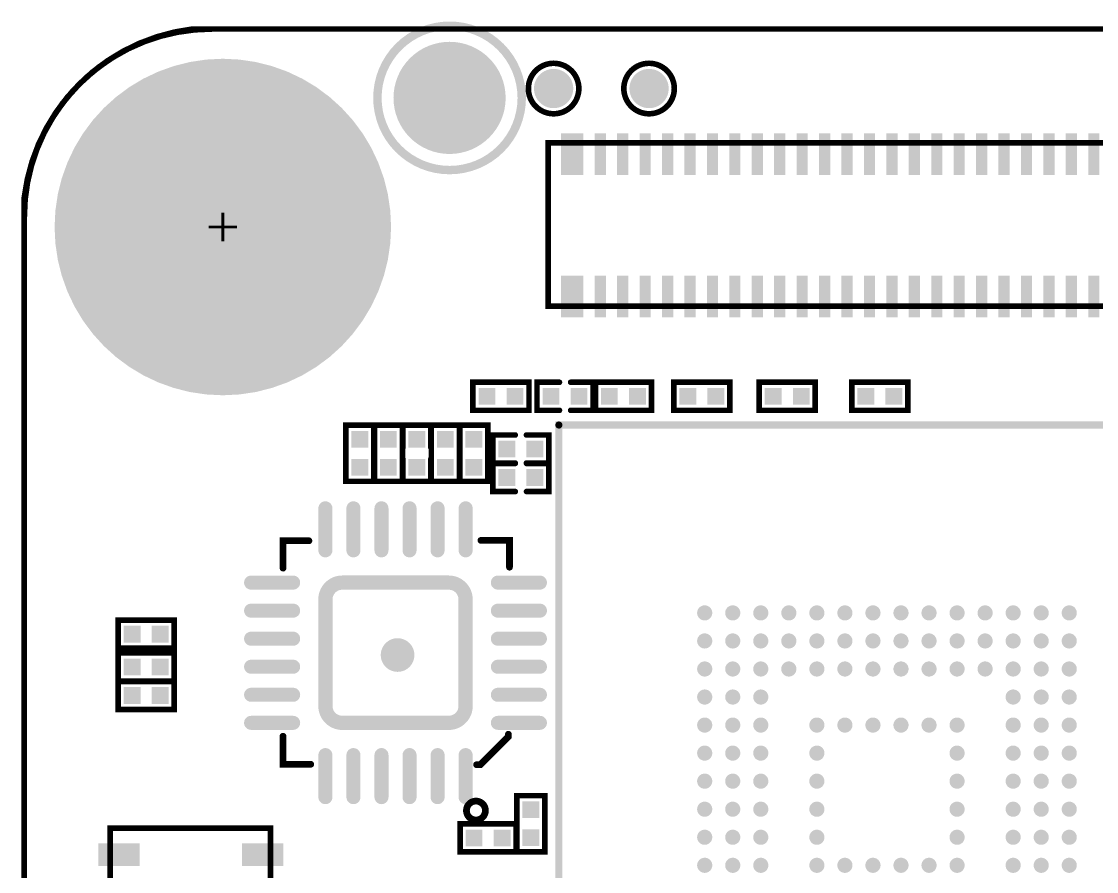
# Model space of a CAD drawing. Extents: x 109.3 to 149.6, y 97.5 to 152.6.
# Drawn here: x 109.46 to 128.63, y 137.47 to 152.62 of the extents above; entities that cross this region are included whole.
import ezdxf

# ---------------------------------------------------------------- set-up
doc = ezdxf.new("R2010")
doc.units = 0
doc.linetypes.add('TRMIDX_24', pattern=[2, 1, 1])
for name, color, linetype in [('BOARD_OUTLINE_00', 254, 'CONTINUOUS'), ('DRIL_NPLTE_THRU_01', 3, 'CONTINUOUS'), ('DRIL_NPLTE_THRU_02', 171, 'CONTINUOUS'), ('DRIL_NPLTE_THRU_03', 34, 'CONTINUOUS'), ('DRIL_NPLTE_THRU_04', 1, 'CONTINUOUS'), ('DRIL_NPLTE_THRU_05', 171, 'CONTINUOUS'), ('DRIL_NPLTE_THRU_06', 136, 'CONTINUOUS'), ('DRIL_NPLTE_THRU_07', 216, 'CONTINUOUS'), ('DRIL_NPLTE_THRU_08', 2, 'CONTINUOUS'), ('DRIL_NPLTE_THRU_09', 6, 'CONTINUOUS'), ('DRIL_NPLTE_THRU_10', 106, 'CONTINUOUS'), ('DRIL_NPLTE_THRU_11', 171, 'CONTINUOUS'), ('DRIL_NPLTE_THRU_12', 176, 'CONTINUOUS'), ('DRIL_PLTE_THRU_01', 3, 'CONTINUOUS'), ('DRIL_PLTE_THRU_02', 171, 'CONTINUOUS'), ('DRIL_PLTE_THRU_03', 34, 'CONTINUOUS'), ('DRIL_PLTE_THRU_04', 1, 'CONTINUOUS'), ('DRIL_PLTE_THRU_05', 171, 'CONTINUOUS'), ('DRIL_PLTE_THRU_06', 136, 'CONTINUOUS'), ('DRIL_PLTE_THRU_07', 216, 'CONTINUOUS'), ('DRIL_PLTE_THRU_08', 2, 'CONTINUOUS'), ('DRIL_PLTE_THRU_09', 6, 'CONTINUOUS'), ('DRIL_PLTE_THRU_10', 106, 'CONTINUOUS'), ('DRIL_PLTE_THRU_11', 171, 'CONTINUOUS'), ('DRIL_PLTE_THRU_12', 176, 'CONTINUOUS'), ('DRIL_SYMBOL', 254, 'CONTINUOUS'), ('PADS_BOT', 5, 'CONTINUOUS'), ('PADS_INNER', 96, 'CONTINUOUS'), ('PADS_TOP', 96, 'CONTINUOUS'), ('PART_BOT_2DLINE_00', 254, 'CONTINUOUS'), ('PART_BOT_2DLINE_01', 254, 'CONTINUOUS'), ('PART_BOT_2DLINE_126', 57, 'CONTINUOUS'), ('PART_BOT_COPPER_01', 254, 'CONTINUOUS'), ('PART_BOT_COPPER_121', 255, 'CONTINUOUS'), ('PART_BOT_CUTOUT_01', 254, 'CONTINUOUS')]:
    doc.layers.add(name, color=color, linetype=linetype)

# ---------------------------------------------------------------- blocks, each defined once
blk = doc.blocks.new('SMOOTH_0$1')
at = {"const_width": 0.05}
blk.add_lwpolyline([(-0.025, 0, 1), (0.025, 0, 1)], format="xyb", close=True, dxfattribs=at)
blk = doc.blocks.new('BOARD_1')
at = {"layer": 'BOARD_OUTLINE_00', "const_width": 0.1}
blk.add_lwpolyline([(7.043, -3.358, 0.414214), (3.696, -6.706), (3.696, -55.29, 0.414214), (6.744, -58.338), (40.389, -58.338, 0.414214), (43.716, -55.012), (43.716, -6.664, 0.414214), (40.41, -3.358)], format="xyb", close=True, dxfattribs=at)
at = {"layer": 'BOARD_OUTLINE_00'}
for p in [(7.043, -3.358), (3.696, -6.706)]:
    blk.add_blockref('SMOOTH_0$1', p, dxfattribs=at)
blk = doc.blocks.new('SMOOTH_0$127')
at = {"const_width": 0.0635}
blk.add_lwpolyline([(-0.03175, 0, 1), (0.03175, 0, 1)], format="xyb", close=True, dxfattribs=at)
blk = doc.blocks.new('PART_BODY_BOT_7')
at = {"layer": 'PART_BOT_2DLINE_126', "const_width": 0.127}
blk.add_lwpolyline([(-6.1, 4.45), (-6.1, 6.85), (-3.65, 6.85)], dxfattribs=at)
blk.add_lwpolyline([(-5.85, -6.6), (-5.85, 6.6), (5.85, 6.6), (5.85, -6.6)], close=True, dxfattribs=at)
blk.add_lwpolyline([(-5.85, -6.6), (-5.85, 6.6), (5.85, 6.6), (5.85, -6.6)], close=True, dxfattribs=at)
at = {"layer": 'PART_BOT_2DLINE_126'}
for p in [(-6.1, 6.85), (-3.65, 6.85), (-5.85, 6.6), (-5.85, 6.6), (5.85, 6.6), (5.85, 6.6), (-6.1, 4.45), (-5.85, -6.6), (-5.85, -6.6), (5.85, -6.6), (5.85, -6.6)]:
    blk.add_blockref('SMOOTH_0$127', p, dxfattribs=at)
blk = doc.blocks.new('DRIL_HOLE_0')
blk.add_lwpolyline([(0, 0, 1), (0, 0, 1)], format="xyb", close=True)
blk = doc.blocks.new('PAD_0')
blk.add_lwpolyline([(0, 0, 1), (0, 0, 1)], format="xyb", close=True)
blk = doc.blocks.new('PAD_1')
at = {"const_width": 0.1}
blk.add_lwpolyline([(-0.05, -0.05), (0.05, -0.05, 1), (0.05, 0.05), (-0.05, 0.05, 1)], format="xyb", close=True, dxfattribs=at)
blk = doc.blocks.new('STK_BOT_48')
at = {"layer": 'DRIL_NPLTE_THRU_01'}
blk.add_blockref('DRIL_HOLE_0', (0, 0), dxfattribs=at)
at = {"layer": 'DRIL_NPLTE_THRU_02'}
blk.add_blockref('DRIL_HOLE_0', (0, 0), dxfattribs=at)
at = {"layer": 'DRIL_NPLTE_THRU_03'}
blk.add_blockref('DRIL_HOLE_0', (0, 0), dxfattribs=at)
at = {"layer": 'DRIL_NPLTE_THRU_04'}
blk.add_blockref('DRIL_HOLE_0', (0, 0), dxfattribs=at)
at = {"layer": 'DRIL_NPLTE_THRU_05'}
blk.add_blockref('DRIL_HOLE_0', (0, 0), dxfattribs=at)
at = {"layer": 'DRIL_NPLTE_THRU_06'}
blk.add_blockref('DRIL_HOLE_0', (0, 0), dxfattribs=at)
at = {"layer": 'DRIL_NPLTE_THRU_07'}
blk.add_blockref('DRIL_HOLE_0', (0, 0), dxfattribs=at)
at = {"layer": 'DRIL_NPLTE_THRU_08'}
blk.add_blockref('DRIL_HOLE_0', (0, 0), dxfattribs=at)
at = {"layer": 'DRIL_NPLTE_THRU_09'}
blk.add_blockref('DRIL_HOLE_0', (0, 0), dxfattribs=at)
at = {"layer": 'DRIL_NPLTE_THRU_10'}
blk.add_blockref('DRIL_HOLE_0', (0, 0), dxfattribs=at)
at = {"layer": 'DRIL_NPLTE_THRU_11'}
blk.add_blockref('DRIL_HOLE_0', (0, 0), dxfattribs=at)
at = {"layer": 'DRIL_NPLTE_THRU_12'}
blk.add_blockref('DRIL_HOLE_0', (0, 0), dxfattribs=at)
at = {"layer": 'PADS_BOT', "rotation": 90}
blk.add_blockref('PAD_1', (0, 0), dxfattribs=at)
at = {"layer": 'PADS_INNER'}
blk.add_blockref('PAD_0', (0, 0), dxfattribs=at)
at = {"layer": 'PADS_TOP'}
blk.add_blockref('PAD_0', (0, 0), dxfattribs=at)
blk = doc.blocks.new('PAD_2')
at = {"const_width": 0.135}
blk.add_lwpolyline([(0, -0.0675, 1), (0, 0.0675, 1)], format="xyb", close=True, dxfattribs=at)
blk = doc.blocks.new('STK_BOT_47')
at = {"layer": 'DRIL_NPLTE_THRU_01'}
blk.add_blockref('DRIL_HOLE_0', (0, 0), dxfattribs=at)
at = {"layer": 'DRIL_NPLTE_THRU_02'}
blk.add_blockref('DRIL_HOLE_0', (0, 0), dxfattribs=at)
at = {"layer": 'DRIL_NPLTE_THRU_03'}
blk.add_blockref('DRIL_HOLE_0', (0, 0), dxfattribs=at)
at = {"layer": 'DRIL_NPLTE_THRU_04'}
blk.add_blockref('DRIL_HOLE_0', (0, 0), dxfattribs=at)
at = {"layer": 'DRIL_NPLTE_THRU_05'}
blk.add_blockref('DRIL_HOLE_0', (0, 0), dxfattribs=at)
at = {"layer": 'DRIL_NPLTE_THRU_06'}
blk.add_blockref('DRIL_HOLE_0', (0, 0), dxfattribs=at)
at = {"layer": 'DRIL_NPLTE_THRU_07'}
blk.add_blockref('DRIL_HOLE_0', (0, 0), dxfattribs=at)
at = {"layer": 'DRIL_NPLTE_THRU_08'}
blk.add_blockref('DRIL_HOLE_0', (0, 0), dxfattribs=at)
at = {"layer": 'DRIL_NPLTE_THRU_09'}
blk.add_blockref('DRIL_HOLE_0', (0, 0), dxfattribs=at)
at = {"layer": 'DRIL_NPLTE_THRU_10'}
blk.add_blockref('DRIL_HOLE_0', (0, 0), dxfattribs=at)
at = {"layer": 'DRIL_NPLTE_THRU_11'}
blk.add_blockref('DRIL_HOLE_0', (0, 0), dxfattribs=at)
at = {"layer": 'DRIL_NPLTE_THRU_12'}
blk.add_blockref('DRIL_HOLE_0', (0, 0), dxfattribs=at)
at = {"layer": 'PADS_BOT'}
blk.add_blockref('PAD_2', (0, 0), dxfattribs=at)
at = {"layer": 'PADS_INNER'}
blk.add_blockref('PAD_0', (0, 0), dxfattribs=at)
at = {"layer": 'PADS_TOP'}
blk.add_blockref('PAD_0', (0, 0), dxfattribs=at)
blk = doc.blocks.new('STK_BOT_49')
at = {"layer": 'DRIL_NPLTE_THRU_01'}
blk.add_blockref('DRIL_HOLE_0', (0, 0), dxfattribs=at)
at = {"layer": 'DRIL_NPLTE_THRU_02'}
blk.add_blockref('DRIL_HOLE_0', (0, 0), dxfattribs=at)
at = {"layer": 'DRIL_NPLTE_THRU_03'}
blk.add_blockref('DRIL_HOLE_0', (0, 0), dxfattribs=at)
at = {"layer": 'DRIL_NPLTE_THRU_04'}
blk.add_blockref('DRIL_HOLE_0', (0, 0), dxfattribs=at)
at = {"layer": 'DRIL_NPLTE_THRU_05'}
blk.add_blockref('DRIL_HOLE_0', (0, 0), dxfattribs=at)
at = {"layer": 'DRIL_NPLTE_THRU_06'}
blk.add_blockref('DRIL_HOLE_0', (0, 0), dxfattribs=at)
at = {"layer": 'DRIL_NPLTE_THRU_07'}
blk.add_blockref('DRIL_HOLE_0', (0, 0), dxfattribs=at)
at = {"layer": 'DRIL_NPLTE_THRU_08'}
blk.add_blockref('DRIL_HOLE_0', (0, 0), dxfattribs=at)
at = {"layer": 'DRIL_NPLTE_THRU_09'}
blk.add_blockref('DRIL_HOLE_0', (0, 0), dxfattribs=at)
at = {"layer": 'DRIL_NPLTE_THRU_10'}
blk.add_blockref('DRIL_HOLE_0', (0, 0), dxfattribs=at)
at = {"layer": 'DRIL_NPLTE_THRU_11'}
blk.add_blockref('DRIL_HOLE_0', (0, 0), dxfattribs=at)
at = {"layer": 'DRIL_NPLTE_THRU_12'}
blk.add_blockref('DRIL_HOLE_0', (0, 0), dxfattribs=at)
at = {"layer": 'PADS_BOT'}
blk.add_blockref('PAD_1', (0, 0), dxfattribs=at)
at = {"layer": 'PADS_INNER'}
blk.add_blockref('PAD_0', (0, 0), dxfattribs=at)
at = {"layer": 'PADS_TOP'}
blk.add_blockref('PAD_0', (0, 0), dxfattribs=at)
blk = doc.blocks.new('SYM_BOT_15')
for name, p in [('PART_BODY_BOT_7', (0, 0)), ('STK_BOT_48', (-3.25, 3.25)), ('STK_BOT_48', (-2.75, 3.25)), ('STK_BOT_48', (-2.25, 3.25)), ('STK_BOT_48', (-1.75, 3.25)), ('STK_BOT_48', (-1.25, 3.25)), ('STK_BOT_48', (-0.75, 3.25)), ('STK_BOT_48', (-0.25, 3.25)), ('STK_BOT_47', (0.25, 3.25)), ('STK_BOT_47', (0.75, 3.25)), ('STK_BOT_47', (1.25, 3.25)), ('STK_BOT_47', (1.75, 3.25)), ('STK_BOT_47', (2.25, 3.25)), ('STK_BOT_47', (2.75, 3.25)), ('STK_BOT_47', (3.25, 3.25)), ('STK_BOT_47', (-1.75, 2.75)), ('STK_BOT_47', (-1.25, 2.75)), ('STK_BOT_47', (-0.75, 2.75)), ('STK_BOT_47', (-0.25, 2.75)), ('STK_BOT_47', (0.25, 2.75)), ('STK_BOT_47', (0.75, 2.75)), ('STK_BOT_47', (1.25, 2.75)), ('STK_BOT_47', (1.75, 2.75)), ('STK_BOT_47', (2.25, 2.75)), ('STK_BOT_47', (2.75, 2.75)), ('STK_BOT_47', (3.25, 2.75)), ('STK_BOT_49', (-3.25, 2.75)), ('STK_BOT_49', (-2.75, 2.75)), ('STK_BOT_49', (-2.25, 2.75)), ('STK_BOT_49', (-3.25, 2.25)), ('STK_BOT_49', (-2.75, 2.25)), ('STK_BOT_49', (-2.25, 2.25)), ('STK_BOT_47', (-1.75, 2.25)), ('STK_BOT_47', (-1.25, 2.25)), ('STK_BOT_47', (-0.75, 2.25)), ('STK_BOT_47', (-0.25, 2.25)), ('STK_BOT_47', (0.25, 2.25)), ('STK_BOT_47', (0.75, 2.25)), ('STK_BOT_47', (1.25, 2.25)), ('STK_BOT_47', (1.75, 2.25)), ('STK_BOT_47', (2.25, 2.25)), ('STK_BOT_47', (2.75, 2.25)), ('STK_BOT_47', (3.25, 2.25)), ('STK_BOT_47', (-3.25, 1.75)), ('STK_BOT_47', (-2.75, 1.75)), ('STK_BOT_47', (-2.25, 1.75)), ('STK_BOT_47', (-1.75, 1.75)), ('STK_BOT_47', (2.25, 1.75)), ('STK_BOT_47', (2.75, 1.75)), ('STK_BOT_47', (3.25, 1.75)), ('STK_BOT_47', (-3.25, 1.25)), ('STK_BOT_47', (-2.75, 1.25)), ('STK_BOT_47', (-2.25, 1.25)), ('STK_BOT_47', (-1.25, 1.25)), ('STK_BOT_47', (-0.75, 1.25)), ('STK_BOT_47', (-0.25, 1.25)), ('STK_BOT_47', (0.25, 1.25)), ('STK_BOT_47', (0.75, 1.25)), ('STK_BOT_47', (1.25, 1.25)), ('STK_BOT_47', (2.25, 1.25)), ('STK_BOT_47', (2.75, 1.25)), ('STK_BOT_47', (3.25, 1.25)), ('STK_BOT_47', (-3.25, 0.75)), ('STK_BOT_47', (-2.75, 0.75)), ('STK_BOT_47', (-2.25, 0.75)), ('STK_BOT_47', (-1.25, 0.75)), ('STK_BOT_47', (1.25, 0.75)), ('STK_BOT_47', (2.25, 0.75)), ('STK_BOT_47', (2.75, 0.75)), ('STK_BOT_47', (3.25, 0.75)), ('STK_BOT_47', (-3.25, 0.25)), ('STK_BOT_47', (-2.75, 0.25)), ('STK_BOT_47', (-2.25, 0.25)), ('STK_BOT_47', (-1.25, 0.25)), ('STK_BOT_47', (1.25, 0.25)), ('STK_BOT_47', (2.25, 0.25)), ('STK_BOT_47', (2.75, 0.25)), ('STK_BOT_47', (3.25, 0.25)), ('STK_BOT_47', (-3.25, -0.25)), ('STK_BOT_47', (-2.75, -0.25)), ('STK_BOT_47', (-2.25, -0.25)), ('STK_BOT_47', (-1.25, -0.25)), ('STK_BOT_47', (1.25, -0.25)), ('STK_BOT_47', (2.25, -0.25)), ('STK_BOT_47', (2.75, -0.25)), ('STK_BOT_47', (3.25, -0.25)), ('STK_BOT_47', (-3.25, -0.75)), ('STK_BOT_47', (-2.75, -0.75)), ('STK_BOT_47', (-2.25, -0.75)), ('STK_BOT_47', (-1.25, -0.75)), ('STK_BOT_47', (1.25, -0.75)), ('STK_BOT_47', (2.25, -0.75)), ('STK_BOT_47', (2.75, -0.75)), ('STK_BOT_47', (3.25, -0.75)), ('STK_BOT_47', (-3.25, -1.25)), ('STK_BOT_47', (-2.75, -1.25)), ('STK_BOT_47', (-2.25, -1.25)), ('STK_BOT_47', (-1.25, -1.25)), ('STK_BOT_47', (-0.75, -1.25)), ('STK_BOT_47', (-0.25, -1.25)), ('STK_BOT_47', (0.25, -1.25)), ('STK_BOT_47', (0.75, -1.25)), ('STK_BOT_47', (1.25, -1.25)), ('STK_BOT_47', (2.25, -1.25)), ('STK_BOT_47', (2.75, -1.25)), ('STK_BOT_47', (3.25, -1.25)), ('STK_BOT_47', (-3.25, -1.75)), ('STK_BOT_47', (-2.75, -1.75)), ('STK_BOT_47', (-2.25, -1.75)), ('STK_BOT_47', (2.25, -1.75)), ('STK_BOT_47', (2.75, -1.75)), ('STK_BOT_47', (3.25, -1.75)), ('STK_BOT_47', (-3.25, -2.25)), ('STK_BOT_47', (-2.75, -2.25)), ('STK_BOT_47', (-2.25, -2.25)), ('STK_BOT_47', (-1.75, -2.25)), ('STK_BOT_47', (-1.25, -2.25)), ('STK_BOT_47', (-0.75, -2.25)), ('STK_BOT_47', (-0.25, -2.25)), ('STK_BOT_47', (0.25, -2.25)), ('STK_BOT_47', (0.75, -2.25)), ('STK_BOT_47', (1.25, -2.25)), ('STK_BOT_47', (1.75, -2.25)), ('STK_BOT_47', (2.25, -2.25)), ('STK_BOT_47', (2.75, -2.25)), ('STK_BOT_47', (3.25, -2.25)), ('STK_BOT_47', (-3.25, -2.75)), ('STK_BOT_47', (-2.75, -2.75)), ('STK_BOT_47', (-2.25, -2.75)), ('STK_BOT_47', (-1.75, -2.75)), ('STK_BOT_47', (-1.25, -2.75)), ('STK_BOT_47', (-0.75, -2.75)), ('STK_BOT_47', (-0.25, -2.75)), ('STK_BOT_47', (0.25, -2.75)), ('STK_BOT_47', (0.75, -2.75)), ('STK_BOT_47', (1.25, -2.75)), ('STK_BOT_47', (1.75, -2.75)), ('STK_BOT_47', (2.25, -2.75)), ('STK_BOT_47', (2.75, -2.75)), ('STK_BOT_47', (3.25, -2.75)), ('STK_BOT_47', (-3.25, -3.25)), ('STK_BOT_47', (-2.75, -3.25)), ('STK_BOT_47', (-2.25, -3.25)), ('STK_BOT_47', (-1.75, -3.25)), ('STK_BOT_47', (-1.25, -3.25)), ('STK_BOT_47', (-0.75, -3.25)), ('STK_BOT_47', (-0.25, -3.25)), ('STK_BOT_47', (0.25, -3.25)), ('STK_BOT_47', (0.75, -3.25)), ('STK_BOT_47', (1.25, -3.25)), ('STK_BOT_47', (1.75, -3.25)), ('STK_BOT_47', (2.25, -3.25)), ('STK_BOT_47', (2.75, -3.25)), ('STK_BOT_47', (3.25, -3.25))]:
    blk.add_blockref(name, p)
blk = doc.blocks.new('PART_BOT_0')
blk.add_blockref('SYM_BOT_15', (0, 0))
blk = doc.blocks.new('SMOOTH_0$254')
at = {"const_width": 0.127}
blk.add_lwpolyline([(-0.0635, 0, 1), (0.0635, 0, 1)], format="xyb", close=True, dxfattribs=at)
blk = doc.blocks.new('SMOOTH_0$119888')
at = {"const_width": 0.059944}
blk.add_lwpolyline([(-0.029972, 0, 1), (0.029972, 0, 1)], format="xyb", close=True, dxfattribs=at)
blk = doc.blocks.new('PART_BODY_BOT_718')
at = {"layer": 'PART_BOT_2DLINE_00', "const_width": 0.12}
for points in [[(-1.523, 2.003), (-2.032, 2.003), (-2.032, 1.525)], [(1.544, 1.996), (2.005, 1.996), (2.005, 1.508)], [(-2.012, -1.454), (-2.012, -1.495), (-1.511, -1.997), (-1.445, -1.997)], [(1.512, -1.989), (2.006, -1.989), (2.006, -1.488)]]:
    blk.add_lwpolyline(points, dxfattribs=at)
at = {"layer": 'PART_BOT_2DLINE_01', "const_width": 0.12}
blk.add_lwpolyline([(-1.603, -2.814, 1), (-1.265, -2.814, 1)], format="xyb", close=True, dxfattribs=at)
at = {"layer": 'PART_BOT_COPPER_01', "linetype": 'TRMIDX_24', "const_width": 0.254}
blk.add_lwpolyline([(-1.25, 0.95, -0.414214), (-0.95, 1.25), (0.95, 1.25, -0.414214), (1.25, 0.95), (1.25, -0.95, -0.414214), (0.95, -1.25), (-0.95, -1.25, -0.414214), (-1.25, -0.95)], format="xyb", close=True, dxfattribs=at)
at = {"layer": 'PART_BOT_2DLINE_00'}
for p in [(-2.032, 2.003), (-1.523, 2.003), (1.544, 1.996), (2.005, 1.996), (-2.032, 1.525), (2.005, 1.508), (-2.012, -1.454), (-2.012, -1.495), (2.006, -1.488), (-1.511, -1.997), (-1.445, -1.997), (1.512, -1.989), (2.006, -1.989)]:
    blk.add_blockref('SMOOTH_0$119888', p, dxfattribs=at)
at = {"layer": 'PART_BOT_COPPER_01'}
for p in [(-0.95, 1.25), (-1.25, 0.95)]:
    blk.add_blockref('SMOOTH_0$254', p, dxfattribs=at)
blk = doc.blocks.new('PAD_4')
at = {"const_width": 0.125}
blk.add_lwpolyline([(-0.375, -0.0625), (0.375, -0.0625, 1), (0.375, 0.0625), (-0.375, 0.0625, 1)], format="xyb", close=True, dxfattribs=at)
blk = doc.blocks.new('STK_BOT_108')
at = {"layer": 'DRIL_NPLTE_THRU_01'}
blk.add_blockref('DRIL_HOLE_0', (0, 0), dxfattribs=at)
at = {"layer": 'DRIL_NPLTE_THRU_02'}
blk.add_blockref('DRIL_HOLE_0', (0, 0), dxfattribs=at)
at = {"layer": 'DRIL_NPLTE_THRU_03'}
blk.add_blockref('DRIL_HOLE_0', (0, 0), dxfattribs=at)
at = {"layer": 'DRIL_NPLTE_THRU_04'}
blk.add_blockref('DRIL_HOLE_0', (0, 0), dxfattribs=at)
at = {"layer": 'DRIL_NPLTE_THRU_05'}
blk.add_blockref('DRIL_HOLE_0', (0, 0), dxfattribs=at)
at = {"layer": 'DRIL_NPLTE_THRU_06'}
blk.add_blockref('DRIL_HOLE_0', (0, 0), dxfattribs=at)
at = {"layer": 'DRIL_NPLTE_THRU_07'}
blk.add_blockref('DRIL_HOLE_0', (0, 0), dxfattribs=at)
at = {"layer": 'DRIL_NPLTE_THRU_08'}
blk.add_blockref('DRIL_HOLE_0', (0, 0), dxfattribs=at)
at = {"layer": 'DRIL_NPLTE_THRU_09'}
blk.add_blockref('DRIL_HOLE_0', (0, 0), dxfattribs=at)
at = {"layer": 'DRIL_NPLTE_THRU_10'}
blk.add_blockref('DRIL_HOLE_0', (0, 0), dxfattribs=at)
at = {"layer": 'DRIL_NPLTE_THRU_11'}
blk.add_blockref('DRIL_HOLE_0', (0, 0), dxfattribs=at)
at = {"layer": 'DRIL_NPLTE_THRU_12'}
blk.add_blockref('DRIL_HOLE_0', (0, 0), dxfattribs=at)
at = {"layer": 'PADS_BOT', "rotation": 90}
blk.add_blockref('PAD_4', (0, 0), dxfattribs=at)
at = {"layer": 'PADS_INNER'}
blk.add_blockref('PAD_0', (0, 0), dxfattribs=at)
at = {"layer": 'PADS_TOP'}
blk.add_blockref('PAD_0', (0, 0), dxfattribs=at)
blk = doc.blocks.new('STK_BOT_109')
at = {"layer": 'DRIL_NPLTE_THRU_01'}
blk.add_blockref('DRIL_HOLE_0', (0, 0), dxfattribs=at)
at = {"layer": 'DRIL_NPLTE_THRU_02'}
blk.add_blockref('DRIL_HOLE_0', (0, 0), dxfattribs=at)
at = {"layer": 'DRIL_NPLTE_THRU_03'}
blk.add_blockref('DRIL_HOLE_0', (0, 0), dxfattribs=at)
at = {"layer": 'DRIL_NPLTE_THRU_04'}
blk.add_blockref('DRIL_HOLE_0', (0, 0), dxfattribs=at)
at = {"layer": 'DRIL_NPLTE_THRU_05'}
blk.add_blockref('DRIL_HOLE_0', (0, 0), dxfattribs=at)
at = {"layer": 'DRIL_NPLTE_THRU_06'}
blk.add_blockref('DRIL_HOLE_0', (0, 0), dxfattribs=at)
at = {"layer": 'DRIL_NPLTE_THRU_07'}
blk.add_blockref('DRIL_HOLE_0', (0, 0), dxfattribs=at)
at = {"layer": 'DRIL_NPLTE_THRU_08'}
blk.add_blockref('DRIL_HOLE_0', (0, 0), dxfattribs=at)
at = {"layer": 'DRIL_NPLTE_THRU_09'}
blk.add_blockref('DRIL_HOLE_0', (0, 0), dxfattribs=at)
at = {"layer": 'DRIL_NPLTE_THRU_10'}
blk.add_blockref('DRIL_HOLE_0', (0, 0), dxfattribs=at)
at = {"layer": 'DRIL_NPLTE_THRU_11'}
blk.add_blockref('DRIL_HOLE_0', (0, 0), dxfattribs=at)
at = {"layer": 'DRIL_NPLTE_THRU_12'}
blk.add_blockref('DRIL_HOLE_0', (0, 0), dxfattribs=at)
at = {"layer": 'PADS_BOT'}
blk.add_blockref('PAD_4', (0, 0), dxfattribs=at)
at = {"layer": 'PADS_INNER'}
blk.add_blockref('PAD_0', (0, 0), dxfattribs=at)
at = {"layer": 'PADS_TOP'}
blk.add_blockref('PAD_0', (0, 0), dxfattribs=at)
blk = doc.blocks.new('PAD_5')
at = {"const_width": 0.3}
blk.add_lwpolyline([(0, -0.15), (0, -0.15, 1), (0, 0.15), (0, 0.15, 1)], format="xyb", close=True, dxfattribs=at)
blk = doc.blocks.new('STK_BOT_110')
at = {"layer": 'DRIL_NPLTE_THRU_01'}
blk.add_blockref('DRIL_HOLE_0', (0, 0), dxfattribs=at)
at = {"layer": 'DRIL_NPLTE_THRU_02'}
blk.add_blockref('DRIL_HOLE_0', (0, 0), dxfattribs=at)
at = {"layer": 'DRIL_NPLTE_THRU_03'}
blk.add_blockref('DRIL_HOLE_0', (0, 0), dxfattribs=at)
at = {"layer": 'DRIL_NPLTE_THRU_04'}
blk.add_blockref('DRIL_HOLE_0', (0, 0), dxfattribs=at)
at = {"layer": 'DRIL_NPLTE_THRU_05'}
blk.add_blockref('DRIL_HOLE_0', (0, 0), dxfattribs=at)
at = {"layer": 'DRIL_NPLTE_THRU_06'}
blk.add_blockref('DRIL_HOLE_0', (0, 0), dxfattribs=at)
at = {"layer": 'DRIL_NPLTE_THRU_07'}
blk.add_blockref('DRIL_HOLE_0', (0, 0), dxfattribs=at)
at = {"layer": 'DRIL_NPLTE_THRU_08'}
blk.add_blockref('DRIL_HOLE_0', (0, 0), dxfattribs=at)
at = {"layer": 'DRIL_NPLTE_THRU_09'}
blk.add_blockref('DRIL_HOLE_0', (0, 0), dxfattribs=at)
at = {"layer": 'DRIL_NPLTE_THRU_10'}
blk.add_blockref('DRIL_HOLE_0', (0, 0), dxfattribs=at)
at = {"layer": 'DRIL_NPLTE_THRU_11'}
blk.add_blockref('DRIL_HOLE_0', (0, 0), dxfattribs=at)
at = {"layer": 'DRIL_NPLTE_THRU_12'}
blk.add_blockref('DRIL_HOLE_0', (0, 0), dxfattribs=at)
at = {"layer": 'PADS_BOT'}
blk.add_blockref('PAD_5', (0, 0), dxfattribs=at)
at = {"layer": 'PADS_INNER'}
blk.add_blockref('PAD_0', (0, 0), dxfattribs=at)
at = {"layer": 'PADS_TOP'}
blk.add_blockref('PAD_0', (0, 0), dxfattribs=at)
blk = doc.blocks.new('SYM_BOT_20')
for name, p in [('STK_BOT_108', (-1.25, 2.2)), ('STK_BOT_108', (-0.75, 2.2)), ('STK_BOT_108', (-0.25, 2.2)), ('STK_BOT_108', (0.25, 2.2)), ('STK_BOT_108', (0.75, 2.2)), ('STK_BOT_108', (1.25, 2.2)), ('PART_BODY_BOT_718', (0, 0)), ('STK_BOT_109', (-2.2, 1.25)), ('STK_BOT_109', (2.2, 1.25)), ('STK_BOT_109', (-2.2, 0.75)), ('STK_BOT_109', (2.2, 0.75)), ('STK_BOT_109', (-2.2, 0.25)), ('STK_BOT_110', (-0.037, -0.041)), ('STK_BOT_109', (2.2, 0.25)), ('STK_BOT_109', (-2.2, -0.25)), ('STK_BOT_109', (2.2, -0.25)), ('STK_BOT_109', (-2.2, -0.75)), ('STK_BOT_109', (2.2, -0.75)), ('STK_BOT_109', (-2.2, -1.25)), ('STK_BOT_109', (2.2, -1.25)), ('STK_BOT_108', (-1.25, -2.2)), ('STK_BOT_108', (-0.75, -2.2)), ('STK_BOT_108', (-0.25, -2.2)), ('STK_BOT_108', (0.25, -2.2)), ('STK_BOT_108', (0.75, -2.2)), ('STK_BOT_108', (1.25, -2.2))]:
    blk.add_blockref(name, p)
blk = doc.blocks.new('PART_BOT_4')
blk.add_blockref('SYM_BOT_20', (0, 0))
blk = doc.blocks.new('PART_BODY_BOT_727')
at = {"layer": 'PART_BOT_2DLINE_126', "const_width": 0.1}
for points in [[(-0.1, 0.25), (-0.5, 0.25), (-0.5, -0.25), (-0.1, -0.25)], [(0.1, 0.25), (0.5, 0.25), (0.5, -0.25), (0.1, -0.25)]]:
    blk.add_lwpolyline(points, dxfattribs=at)
at = {"layer": 'PART_BOT_2DLINE_126'}
for p in [(-0.5, 0.25), (-0.1, 0.25), (0.1, 0.25), (0.5, 0.25), (-0.5, -0.25), (-0.1, -0.25), (0.1, -0.25), (0.5, -0.25)]:
    blk.add_blockref('SMOOTH_0$1', p, dxfattribs=at)
blk = doc.blocks.new('PAD_8')
at = {"const_width": 0.3}
blk.add_lwpolyline([(-0.15, 0), (0.15, 0)], dxfattribs=at)
blk = doc.blocks.new('STK_BOT_25')
at = {"layer": 'DRIL_NPLTE_THRU_01'}
blk.add_blockref('DRIL_HOLE_0', (0, 0), dxfattribs=at)
at = {"layer": 'DRIL_NPLTE_THRU_02'}
blk.add_blockref('DRIL_HOLE_0', (0, 0), dxfattribs=at)
at = {"layer": 'DRIL_NPLTE_THRU_03'}
blk.add_blockref('DRIL_HOLE_0', (0, 0), dxfattribs=at)
at = {"layer": 'DRIL_NPLTE_THRU_04'}
blk.add_blockref('DRIL_HOLE_0', (0, 0), dxfattribs=at)
at = {"layer": 'DRIL_NPLTE_THRU_05'}
blk.add_blockref('DRIL_HOLE_0', (0, 0), dxfattribs=at)
at = {"layer": 'DRIL_NPLTE_THRU_06'}
blk.add_blockref('DRIL_HOLE_0', (0, 0), dxfattribs=at)
at = {"layer": 'DRIL_NPLTE_THRU_07'}
blk.add_blockref('DRIL_HOLE_0', (0, 0), dxfattribs=at)
at = {"layer": 'DRIL_NPLTE_THRU_08'}
blk.add_blockref('DRIL_HOLE_0', (0, 0), dxfattribs=at)
at = {"layer": 'DRIL_NPLTE_THRU_09'}
blk.add_blockref('DRIL_HOLE_0', (0, 0), dxfattribs=at)
at = {"layer": 'DRIL_NPLTE_THRU_10'}
blk.add_blockref('DRIL_HOLE_0', (0, 0), dxfattribs=at)
at = {"layer": 'DRIL_NPLTE_THRU_11'}
blk.add_blockref('DRIL_HOLE_0', (0, 0), dxfattribs=at)
at = {"layer": 'DRIL_NPLTE_THRU_12'}
blk.add_blockref('DRIL_HOLE_0', (0, 0), dxfattribs=at)
at = {"layer": 'PADS_BOT'}
blk.add_blockref('PAD_8', (0, 0), dxfattribs=at)
at = {"layer": 'PADS_INNER'}
blk.add_blockref('PAD_0', (0, 0), dxfattribs=at)
at = {"layer": 'PADS_TOP'}
blk.add_blockref('PAD_0', (0, 0), dxfattribs=at)
blk = doc.blocks.new('SYM_BOT_29')
for name, p in [('PART_BODY_BOT_727', (0, 0)), ('STK_BOT_25', (-0.25, 0)), ('STK_BOT_25', (0.25, 0))]:
    blk.add_blockref(name, p)
blk = doc.blocks.new('PART_BOT_226')
blk.add_blockref('SYM_BOT_29', (0, 0))
blk = doc.blocks.new('PART_BOT_227')
blk.add_blockref('SYM_BOT_29', (0, 0))
blk = doc.blocks.new('PART_BOT_228')
blk.add_blockref('SYM_BOT_29', (0, 0))
blk = doc.blocks.new('PART_BOT_232')
blk.add_blockref('SYM_BOT_29', (0, 0))
blk = doc.blocks.new('PART_BODY_BOT_6')
at = {"layer": 'PART_BOT_COPPER_121', "const_width": 1}
blk.add_lwpolyline([(0.5, 0, 1), (-0.5, 0, 1)], format="xyb", close=True, dxfattribs=at)
at = {"layer": 'PART_BOT_CUTOUT_01', "const_width": 0.15}
blk.add_lwpolyline([(-1.287, 0, 1), (1.287, 0, 1)], format="xyb", close=True, dxfattribs=at)
blk = doc.blocks.new('PAD_12')
at = {"const_width": 0.5}
blk.add_lwpolyline([(0, -0.25, 1), (0, 0.25, 1)], format="xyb", close=True, dxfattribs=at)
blk = doc.blocks.new('STK_BOT_16')
at = {"layer": 'DRIL_PLTE_THRU_01'}
blk.add_blockref('DRIL_HOLE_0', (0, 0), dxfattribs=at)
at = {"layer": 'DRIL_PLTE_THRU_02'}
blk.add_blockref('DRIL_HOLE_0', (0, 0), dxfattribs=at)
at = {"layer": 'DRIL_PLTE_THRU_03'}
blk.add_blockref('DRIL_HOLE_0', (0, 0), dxfattribs=at)
at = {"layer": 'DRIL_PLTE_THRU_04'}
blk.add_blockref('DRIL_HOLE_0', (0, 0), dxfattribs=at)
at = {"layer": 'DRIL_PLTE_THRU_05'}
blk.add_blockref('DRIL_HOLE_0', (0, 0), dxfattribs=at)
at = {"layer": 'DRIL_PLTE_THRU_06'}
blk.add_blockref('DRIL_HOLE_0', (0, 0), dxfattribs=at)
at = {"layer": 'DRIL_PLTE_THRU_07'}
blk.add_blockref('DRIL_HOLE_0', (0, 0), dxfattribs=at)
at = {"layer": 'DRIL_PLTE_THRU_08'}
blk.add_blockref('DRIL_HOLE_0', (0, 0), dxfattribs=at)
at = {"layer": 'DRIL_PLTE_THRU_09'}
blk.add_blockref('DRIL_HOLE_0', (0, 0), dxfattribs=at)
at = {"layer": 'DRIL_PLTE_THRU_10'}
blk.add_blockref('DRIL_HOLE_0', (0, 0), dxfattribs=at)
at = {"layer": 'DRIL_PLTE_THRU_11'}
blk.add_blockref('DRIL_HOLE_0', (0, 0), dxfattribs=at)
at = {"layer": 'DRIL_PLTE_THRU_12'}
blk.add_blockref('DRIL_HOLE_0', (0, 0), dxfattribs=at)
at = {"layer": 'PADS_BOT'}
blk.add_blockref('PAD_12', (0, 0), dxfattribs=at)
at = {"layer": 'PADS_INNER'}
blk.add_blockref('PAD_0', (0, 0), dxfattribs=at)
at = {"layer": 'PADS_TOP'}
blk.add_blockref('PAD_0', (0, 0), dxfattribs=at)
blk = doc.blocks.new('SYM_BOT_14')
for name in ['PART_BODY_BOT_6', 'STK_BOT_16']:
    blk.add_blockref(name, (0, 0))
blk = doc.blocks.new('PART_BOT_333')
blk.add_blockref('SYM_BOT_14', (0, 0))
blk = doc.blocks.new('SMOOTH_0$100076')
at = {"const_width": 0.05}
blk.add_lwpolyline([(-0.025, 0, 1), (0.025, 0, 1)], format="xyb", close=True, dxfattribs=at)
blk = doc.blocks.new('PART_BODY_BOT_738')
at = {"layer": 'PART_BOT_2DLINE_126', "const_width": 0.1}
blk.add_lwpolyline([(-0.5, 0.25), (0.5, 0.25), (0.5, -0.25), (-0.5, -0.25)], close=True, dxfattribs=at)
at = {"layer": 'PART_BOT_2DLINE_126'}
for p in [(-0.5, 0.25), (0.5, 0.25), (-0.5, -0.25), (0.5, -0.25)]:
    blk.add_blockref('SMOOTH_0$100076', p, dxfattribs=at)
blk = doc.blocks.new('SYM_BOT_40')
for name, p in [('PART_BODY_BOT_738', (0, 0)), ('STK_BOT_25', (-0.25, 0)), ('STK_BOT_25', (0.25, 0))]:
    blk.add_blockref(name, p)
blk = doc.blocks.new('PART_BOT_427')
blk.add_blockref('SYM_BOT_40', (0, 0))
blk = doc.blocks.new('PART_BOT_445')
blk.add_blockref('SYM_BOT_40', (0, 0))
blk = doc.blocks.new('PART_BOT_451')
blk.add_blockref('SYM_BOT_40', (0, 0))
blk = doc.blocks.new('PART_BOT_520')
blk.add_blockref('SYM_BOT_40', (0, 0))
blk = doc.blocks.new('PART_BOT_563')
blk.add_blockref('SYM_BOT_40', (0, 0))
blk = doc.blocks.new('PART_BOT_569')
blk.add_blockref('SYM_BOT_40', (0, 0))
blk = doc.blocks.new('PART_BOT_570')
blk.add_blockref('SYM_BOT_40', (0, 0))
blk = doc.blocks.new('PART_BOT_571')
blk.add_blockref('SYM_BOT_40', (0, 0))
blk = doc.blocks.new('PART_BOT_572')
blk.add_blockref('SYM_BOT_40', (0, 0))
blk = doc.blocks.new('PART_BOT_573')
blk.add_blockref('SYM_BOT_40', (0, 0))
blk = doc.blocks.new('PART_BOT_574')
blk.add_blockref('SYM_BOT_40', (0, 0))
blk = doc.blocks.new('PART_BOT_575')
blk.add_blockref('SYM_BOT_40', (0, 0))
blk = doc.blocks.new('PART_BOT_577')
blk.add_blockref('SYM_BOT_40', (0, 0))
blk = doc.blocks.new('PART_BOT_578')
blk.add_blockref('SYM_BOT_40', (0, 0))
blk = doc.blocks.new('PART_BODY_BOT_740')
at = {"layer": 'PART_BOT_2DLINE_126', "const_width": 0.100076}
blk.add_lwpolyline([(0.450088, 0, 1), (-0.450088, 0, 1)], format="xyb", close=True, dxfattribs=at)
blk = doc.blocks.new('PAD_15')
at = {"const_width": 0.35}
blk.add_lwpolyline([(0, -0.175, 1), (0, 0.175, 1)], format="xyb", close=True, dxfattribs=at)
blk = doc.blocks.new('STK_BOT_24')
at = {"layer": 'DRIL_PLTE_THRU_01'}
blk.add_blockref('DRIL_HOLE_0', (0, 0), dxfattribs=at)
at = {"layer": 'DRIL_PLTE_THRU_02'}
blk.add_blockref('DRIL_HOLE_0', (0, 0), dxfattribs=at)
at = {"layer": 'DRIL_PLTE_THRU_03'}
blk.add_blockref('DRIL_HOLE_0', (0, 0), dxfattribs=at)
at = {"layer": 'DRIL_PLTE_THRU_04'}
blk.add_blockref('DRIL_HOLE_0', (0, 0), dxfattribs=at)
at = {"layer": 'DRIL_PLTE_THRU_05'}
blk.add_blockref('DRIL_HOLE_0', (0, 0), dxfattribs=at)
at = {"layer": 'DRIL_PLTE_THRU_06'}
blk.add_blockref('DRIL_HOLE_0', (0, 0), dxfattribs=at)
at = {"layer": 'DRIL_PLTE_THRU_07'}
blk.add_blockref('DRIL_HOLE_0', (0, 0), dxfattribs=at)
at = {"layer": 'DRIL_PLTE_THRU_08'}
blk.add_blockref('DRIL_HOLE_0', (0, 0), dxfattribs=at)
at = {"layer": 'DRIL_PLTE_THRU_09'}
blk.add_blockref('DRIL_HOLE_0', (0, 0), dxfattribs=at)
at = {"layer": 'DRIL_PLTE_THRU_10'}
blk.add_blockref('DRIL_HOLE_0', (0, 0), dxfattribs=at)
at = {"layer": 'DRIL_PLTE_THRU_11'}
blk.add_blockref('DRIL_HOLE_0', (0, 0), dxfattribs=at)
at = {"layer": 'DRIL_PLTE_THRU_12'}
blk.add_blockref('DRIL_HOLE_0', (0, 0), dxfattribs=at)
at = {"layer": 'PADS_BOT'}
blk.add_blockref('PAD_15', (0, 0), dxfattribs=at)
at = {"layer": 'PADS_INNER'}
blk.add_blockref('PAD_0', (0, 0), dxfattribs=at)
at = {"layer": 'PADS_TOP'}
blk.add_blockref('PAD_0', (0, 0), dxfattribs=at)
blk = doc.blocks.new('SYM_BOT_42')
for name in ['PART_BODY_BOT_740', 'STK_BOT_24']:
    blk.add_blockref(name, (0, 0))
blk = doc.blocks.new('PART_BOT_590')
blk.add_blockref('SYM_BOT_42', (0, 0))
blk = doc.blocks.new('PART_BOT_591')
blk.add_blockref('SYM_BOT_42', (0, 0))
blk = doc.blocks.new('SMOOTH_0$1001')
at = {"const_width": 0.05}
blk.add_lwpolyline([(-0.025, 0, 1), (0.025, 0, 1)], format="xyb", close=True, dxfattribs=at)
blk = doc.blocks.new('PART_BODY_BOT_750')
at = {"layer": 'PART_BOT_2DLINE_00', "const_width": 0.1}
blk.add_lwpolyline([(15.64, 13.25), (18.5, 13.25), (18.5, -8.28), (15.64, -8.28)], close=True, dxfattribs=at)
at = {"layer": 'PART_BOT_2DLINE_126', "const_width": 0.1}
blk.add_lwpolyline([(-19.99, 24.5, -0.35461), (-16.99, 27.5), (17.03, 27.5, -0.345792), (20.03, 24.5), (20.03, -24.48, -0.403519), (17.03, -27.48), (-16.99, -27.48, -0.350685), (-19.99, -24.48)], format="xyb", close=True, dxfattribs=at)
at = {"layer": 'PART_BOT_2DLINE_00'}
for p in [(15.64, 13.25), (18.5, 13.25)]:
    blk.add_blockref('SMOOTH_0$1001', p, dxfattribs=at)
at = {"layer": 'PART_BOT_2DLINE_126'}
for p in [(17.03, 27.5), (20.03, 24.5)]:
    blk.add_blockref('SMOOTH_0$1001', p, dxfattribs=at)
blk = doc.blocks.new('DRIL_SYMBOL_2$6')
at = {"layer": 'DRIL_SYMBOL', "const_width": 0.0508}
for points in [[(0, -0.254), (0, 0.254)], [(-0.254, 0), (0.254, 0)]]:
    blk.add_lwpolyline(points, dxfattribs=at)
blk = doc.blocks.new('DRIL_HOLE_2$6')
at = {"const_width": 1.3}
blk.add_lwpolyline([(-0.65, 0, 1), (0.65, 0, 1)], format="xyb", close=True, dxfattribs=at)
blk.add_blockref('DRIL_SYMBOL_2$6', (0, 0))
blk = doc.blocks.new('PAD_20')
at = {"const_width": 1.5}
blk.add_lwpolyline([(0, -0.75, 1), (0, 0.75, 1)], format="xyb", close=True, dxfattribs=at)
blk = doc.blocks.new('PAD_21')
at = {"const_width": 3}
blk.add_lwpolyline([(0, -1.5, 1), (0, 1.5, 1)], format="xyb", close=True, dxfattribs=at)
blk = doc.blocks.new('STK_BOT_203')
at = {"layer": 'DRIL_PLTE_THRU_01'}
blk.add_blockref('DRIL_HOLE_2$6', (0, 0), dxfattribs=at)
at = {"layer": 'DRIL_PLTE_THRU_02'}
blk.add_blockref('DRIL_HOLE_2$6', (0, 0), dxfattribs=at)
at = {"layer": 'DRIL_PLTE_THRU_03'}
blk.add_blockref('DRIL_HOLE_2$6', (0, 0), dxfattribs=at)
at = {"layer": 'DRIL_PLTE_THRU_04'}
blk.add_blockref('DRIL_HOLE_2$6', (0, 0), dxfattribs=at)
at = {"layer": 'DRIL_PLTE_THRU_05'}
blk.add_blockref('DRIL_HOLE_2$6', (0, 0), dxfattribs=at)
at = {"layer": 'DRIL_PLTE_THRU_06'}
blk.add_blockref('DRIL_HOLE_2$6', (0, 0), dxfattribs=at)
at = {"layer": 'DRIL_PLTE_THRU_07'}
blk.add_blockref('DRIL_HOLE_2$6', (0, 0), dxfattribs=at)
at = {"layer": 'DRIL_PLTE_THRU_08'}
blk.add_blockref('DRIL_HOLE_2$6', (0, 0), dxfattribs=at)
at = {"layer": 'DRIL_PLTE_THRU_09'}
blk.add_blockref('DRIL_HOLE_2$6', (0, 0), dxfattribs=at)
at = {"layer": 'DRIL_PLTE_THRU_10'}
blk.add_blockref('DRIL_HOLE_2$6', (0, 0), dxfattribs=at)
at = {"layer": 'DRIL_PLTE_THRU_11'}
blk.add_blockref('DRIL_HOLE_2$6', (0, 0), dxfattribs=at)
at = {"layer": 'DRIL_PLTE_THRU_12'}
blk.add_blockref('DRIL_HOLE_2$6', (0, 0), dxfattribs=at)
at = {"layer": 'PADS_BOT'}
blk.add_blockref('PAD_21', (0, 0), dxfattribs=at)
at = {"layer": 'PADS_INNER'}
blk.add_blockref('PAD_20', (0, 0), dxfattribs=at)
at = {"layer": 'PADS_TOP'}
blk.add_blockref('PAD_21', (0, 0), dxfattribs=at)
blk = doc.blocks.new('PAD_22')
at = {"const_width": 0.4}
blk.add_lwpolyline([(-0.37, 0), (0.37, 0)], dxfattribs=at)
blk = doc.blocks.new('STK_BOT_204')
at = {"layer": 'DRIL_PLTE_THRU_01'}
blk.add_blockref('DRIL_HOLE_0', (0, 0), dxfattribs=at)
at = {"layer": 'DRIL_PLTE_THRU_02'}
blk.add_blockref('DRIL_HOLE_0', (0, 0), dxfattribs=at)
at = {"layer": 'DRIL_PLTE_THRU_03'}
blk.add_blockref('DRIL_HOLE_0', (0, 0), dxfattribs=at)
at = {"layer": 'DRIL_PLTE_THRU_04'}
blk.add_blockref('DRIL_HOLE_0', (0, 0), dxfattribs=at)
at = {"layer": 'DRIL_PLTE_THRU_05'}
blk.add_blockref('DRIL_HOLE_0', (0, 0), dxfattribs=at)
at = {"layer": 'DRIL_PLTE_THRU_06'}
blk.add_blockref('DRIL_HOLE_0', (0, 0), dxfattribs=at)
at = {"layer": 'DRIL_PLTE_THRU_07'}
blk.add_blockref('DRIL_HOLE_0', (0, 0), dxfattribs=at)
at = {"layer": 'DRIL_PLTE_THRU_08'}
blk.add_blockref('DRIL_HOLE_0', (0, 0), dxfattribs=at)
at = {"layer": 'DRIL_PLTE_THRU_09'}
blk.add_blockref('DRIL_HOLE_0', (0, 0), dxfattribs=at)
at = {"layer": 'DRIL_PLTE_THRU_10'}
blk.add_blockref('DRIL_HOLE_0', (0, 0), dxfattribs=at)
at = {"layer": 'DRIL_PLTE_THRU_11'}
blk.add_blockref('DRIL_HOLE_0', (0, 0), dxfattribs=at)
at = {"layer": 'DRIL_PLTE_THRU_12'}
blk.add_blockref('DRIL_HOLE_0', (0, 0), dxfattribs=at)
at = {"layer": 'PADS_BOT'}
blk.add_blockref('PAD_22', (0, 0), dxfattribs=at)
at = {"layer": 'PADS_INNER'}
blk.add_blockref('PAD_0', (0, 0), dxfattribs=at)
at = {"layer": 'PADS_TOP'}
blk.add_blockref('PAD_0', (0, 0), dxfattribs=at)
blk = doc.blocks.new('SYM_BOT_49')
for name, p in [('PART_BODY_BOT_750', (0, 0)), ('STK_BOT_203', (16.49, 23.97)), ('STK_BOT_204', (15.78, 12.78)), ('STK_BOT_204', (18.34, 12.78))]:
    blk.add_blockref(name, p)
blk = doc.blocks.new('PART_BOT_602')
blk.add_blockref('SYM_BOT_49', (0, 0))
blk = doc.blocks.new('PART_BODY_BOT_751')
at = {"layer": 'PART_BOT_2DLINE_00', "const_width": 0.1}
blk.add_lwpolyline([(-0.03, -0.53), (2.88, -0.53), (2.88, -22.03), (-0.03, -22.03)], close=True, dxfattribs=at)
at = {"layer": 'PART_BOT_2DLINE_00'}
for p in [(-0.03, -22.03), (2.88, -22.03)]:
    blk.add_blockref('SMOOTH_0$1001', p, dxfattribs=at)
blk = doc.blocks.new('PAD_19')
at = {"const_width": 0.2}
blk.add_lwpolyline([(-0.37, 0), (0.37, 0)], dxfattribs=at)
blk = doc.blocks.new('STK_BOT_202')
at = {"layer": 'DRIL_PLTE_THRU_01'}
blk.add_blockref('DRIL_HOLE_0', (0, 0), dxfattribs=at)
at = {"layer": 'DRIL_PLTE_THRU_02'}
blk.add_blockref('DRIL_HOLE_0', (0, 0), dxfattribs=at)
at = {"layer": 'DRIL_PLTE_THRU_03'}
blk.add_blockref('DRIL_HOLE_0', (0, 0), dxfattribs=at)
at = {"layer": 'DRIL_PLTE_THRU_04'}
blk.add_blockref('DRIL_HOLE_0', (0, 0), dxfattribs=at)
at = {"layer": 'DRIL_PLTE_THRU_05'}
blk.add_blockref('DRIL_HOLE_0', (0, 0), dxfattribs=at)
at = {"layer": 'DRIL_PLTE_THRU_06'}
blk.add_blockref('DRIL_HOLE_0', (0, 0), dxfattribs=at)
at = {"layer": 'DRIL_PLTE_THRU_07'}
blk.add_blockref('DRIL_HOLE_0', (0, 0), dxfattribs=at)
at = {"layer": 'DRIL_PLTE_THRU_08'}
blk.add_blockref('DRIL_HOLE_0', (0, 0), dxfattribs=at)
at = {"layer": 'DRIL_PLTE_THRU_09'}
blk.add_blockref('DRIL_HOLE_0', (0, 0), dxfattribs=at)
at = {"layer": 'DRIL_PLTE_THRU_10'}
blk.add_blockref('DRIL_HOLE_0', (0, 0), dxfattribs=at)
at = {"layer": 'DRIL_PLTE_THRU_11'}
blk.add_blockref('DRIL_HOLE_0', (0, 0), dxfattribs=at)
at = {"layer": 'DRIL_PLTE_THRU_12'}
blk.add_blockref('DRIL_HOLE_0', (0, 0), dxfattribs=at)
at = {"layer": 'PADS_BOT'}
blk.add_blockref('PAD_19', (0, 0), dxfattribs=at)
at = {"layer": 'PADS_INNER'}
blk.add_blockref('PAD_0', (0, 0), dxfattribs=at)
at = {"layer": 'PADS_TOP'}
blk.add_blockref('PAD_0', (0, 0), dxfattribs=at)
blk = doc.blocks.new('SYM_BOT_50')
for name, p in [('PART_BODY_BOT_751', (0, 0)), ('STK_BOT_202', (0.14, -12.3)), ('STK_BOT_202', (2.68, -12.3)), ('STK_BOT_202', (0.14, -12.7)), ('STK_BOT_202', (2.68, -12.7)), ('STK_BOT_202', (0.14, -13.1)), ('STK_BOT_202', (2.68, -13.1)), ('STK_BOT_202', (0.14, -13.5)), ('STK_BOT_202', (2.68, -13.5)), ('STK_BOT_202', (0.14, -13.9)), ('STK_BOT_202', (2.68, -13.9)), ('STK_BOT_202', (0.14, -14.3)), ('STK_BOT_202', (2.68, -14.3)), ('STK_BOT_202', (0.14, -14.7)), ('STK_BOT_202', (2.68, -14.7)), ('STK_BOT_202', (0.14, -15.1)), ('STK_BOT_202', (2.68, -15.1)), ('STK_BOT_202', (0.14, -15.5)), ('STK_BOT_202', (2.68, -15.5)), ('STK_BOT_202', (0.14, -15.9)), ('STK_BOT_202', (2.68, -15.9)), ('STK_BOT_202', (0.14, -16.3)), ('STK_BOT_202', (2.68, -16.3)), ('STK_BOT_202', (0.14, -16.7)), ('STK_BOT_202', (2.68, -16.7)), ('STK_BOT_202', (0.14, -17.1)), ('STK_BOT_202', (2.68, -17.1)), ('STK_BOT_202', (0.14, -17.5)), ('STK_BOT_202', (2.68, -17.5)), ('STK_BOT_202', (0.14, -17.9)), ('STK_BOT_202', (2.68, -17.9)), ('STK_BOT_202', (0.14, -18.3)), ('STK_BOT_202', (2.68, -18.3)), ('STK_BOT_202', (0.14, -18.7)), ('STK_BOT_202', (2.68, -18.7)), ('STK_BOT_202', (0.14, -19.1)), ('STK_BOT_202', (2.68, -19.1)), ('STK_BOT_202', (0.14, -19.5)), ('STK_BOT_202', (2.68, -19.5)), ('STK_BOT_202', (0.14, -19.9)), ('STK_BOT_202', (2.68, -19.9)), ('STK_BOT_202', (0.14, -20.3)), ('STK_BOT_202', (2.68, -20.3)), ('STK_BOT_202', (0.14, -20.7)), ('STK_BOT_202', (2.68, -20.7)), ('STK_BOT_202', (0.14, -21.1)), ('STK_BOT_202', (2.68, -21.1)), ('STK_BOT_204', (0.14, -21.6)), ('STK_BOT_204', (2.68, -21.6))]:
    blk.add_blockref(name, p)
blk = doc.blocks.new('PART_BOT_603')
blk.add_blockref('SYM_BOT_50', (0, 0))

msp = doc.modelspace()

# ---------------------------------------------------------------- block references
at = {"xscale": -1}
for name, p in [('PART_BOT_333', (117.092, 151.261)), ('PART_BOT_602', (129.539, 124.989)), ('PART_BOT_591', (118.947, 151.428)), ('PART_BOT_590', (120.649, 151.428)), ('PART_BOT_232', (118.363, 145.001)), ('PART_BOT_227', (118.363, 144.493)), ('PART_BOT_4', (116.128, 141.369)), ('PART_BOT_575', (111.683, 141.699)), ('PART_BOT_577', (111.683, 141.115)), ('PART_BOT_578', (111.683, 140.607)), ('PART_BOT_573', (117.779, 138.067))]:
    msp.add_blockref(name, p, dxfattribs=at)
msp.add_blockref('BOARD_1', (105.814, 155.847))
for name, p, rotation in [('PART_BOT_603', (140.879, 147.579), -90), ('PART_BOT_563', (118.008, 145.941), -180), ('PART_BOT_226', (119.151, 145.941), -180), ('PART_BOT_427', (120.192, 145.941), -180), ('PART_BOT_451', (121.589, 145.941), -180), ('PART_BOT_520', (123.113, 145.941), -180), ('PART_BOT_445', (124.764, 145.941), -180), ('PART_BOT_0', (124.891, 138.829), -180), ('PART_BOT_570', (115.493, 144.925), -270), ('PART_BOT_574', (116.001, 144.925), -270), ('PART_BOT_228', (116.509, 144.925), -90), ('PART_BOT_572', (117.017, 144.925), -270), ('PART_BOT_569', (117.525, 144.925), -270), ('PART_BOT_571', (118.541, 138.321), -90)]:
    msp.add_blockref(name, p, dxfattribs=dict(at, rotation=rotation))

doc.saveas('drawing.dxf')
